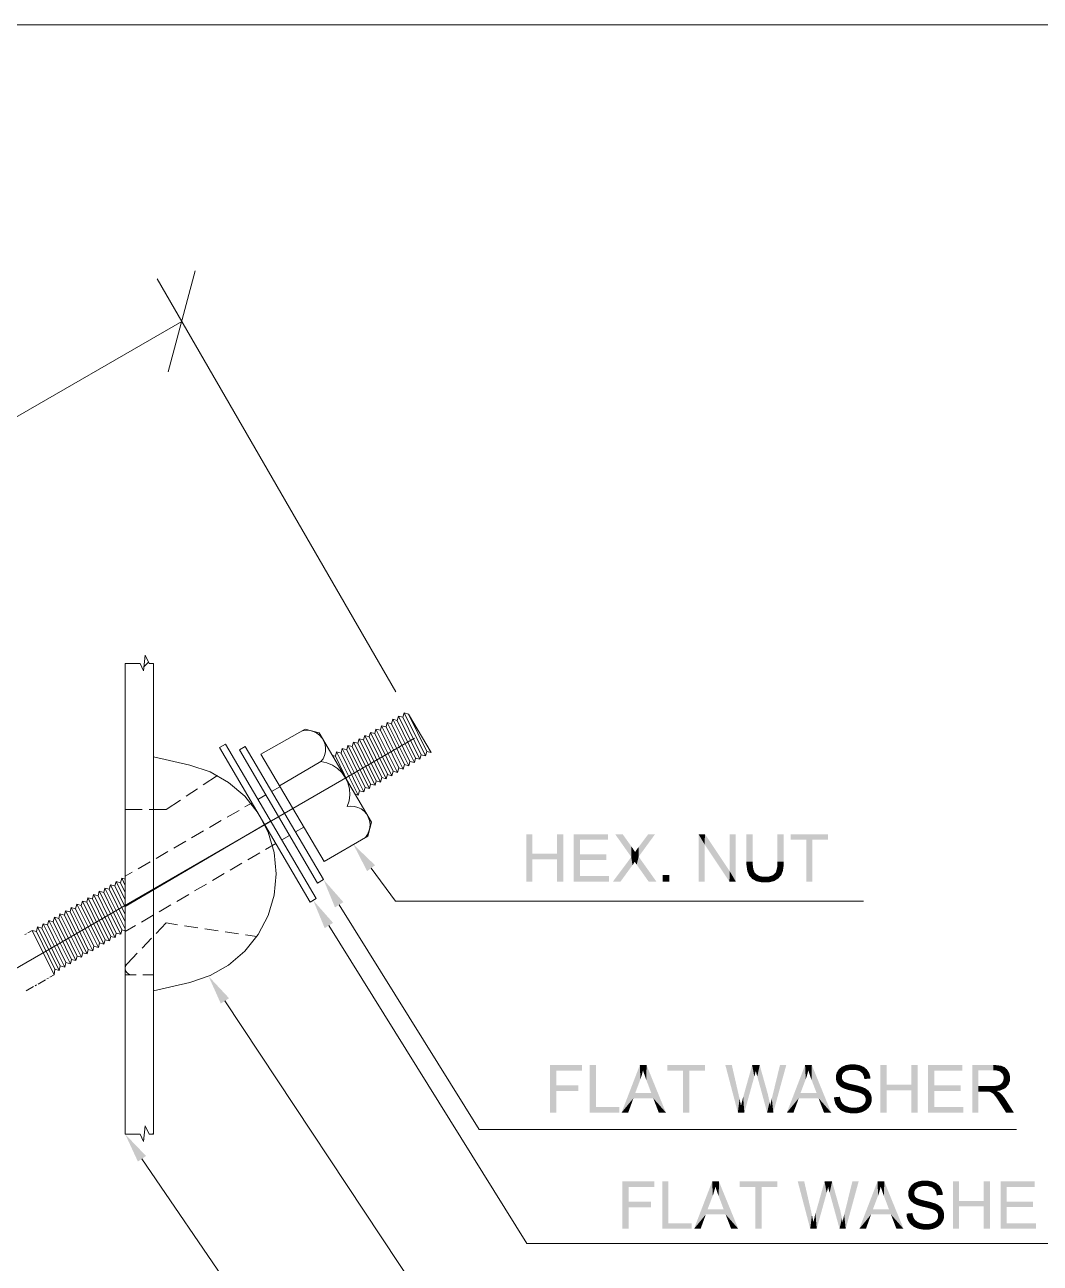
# Model space of a CAD drawing. Header units: millimetres. Extents: x 2 to 579, y 1 to 405.
# Drawn here: x 253.93 to 272.45, y 110.97 to 133.56 of the extents above; entities that cross this region are included whole.
import ezdxf

# ---------------------------------------------------------------- set-up
doc = ezdxf.new("R2010")
doc.units = ezdxf.units.MM
doc.linetypes.add('XKITLINE00', pattern=[0])
doc.layers.add('LinkedObject', color=7, linetype='Continuous', lineweight=0)

# ---------------------------------------------------------------- blocks, each defined once
blk = doc.blocks.new('*A4')
at = {"layer": 'LinkedObject'}
for color, points in [(7, [(263.188, 118.439), (263.074, 117.93), (263.074, 118.794)]), (7, [(263.188, 118.439), (263.074, 118.794), (263.188, 118.794)]), (7, [(263.751, 118.794), (263.637, 118.439), (263.637, 118.794)]), (7, [(263.637, 118.337), (263.637, 118.439), (263.751, 118.794)]), (7, [(263.637, 118.337), (263.751, 118.794), (263.751, 117.93)]), (7, [(264.057, 118.427), (263.943, 117.93), (263.943, 118.794)]), (7, [(264.057, 118.427), (263.943, 118.794), (264.057, 118.692)]), (7, [(264.567, 118.692), (263.943, 118.794), (264.567, 118.794)]), (7, [(264.057, 118.692), (263.943, 118.794), (264.567, 118.692)]), (7, [(264.834, 118.794), (264.991, 118.378), (264.697, 118.794)]), (7, [(264.991, 118.573), (264.991, 118.378), (264.834, 118.794)]), (7, [(265.126, 118.384), (265.128, 118.564), (265.425, 118.794)]), (7, [(265.425, 118.794), (265.128, 118.564), (265.301, 118.794)]), (7, [(266.219, 118.794), (266.328, 118.608), (266.219, 117.93)]), (7, [(266.328, 118.608), (266.219, 118.794), (266.336, 118.794)]), (7, [(266.328, 118.608), (266.336, 118.794), (266.781, 117.93)]), (7, [(266.781, 117.93), (266.336, 118.794), (266.789, 118.116)]), (7, [(266.898, 118.794), (266.789, 118.116), (266.789, 118.794)]), (7, [(266.898, 117.93), (266.789, 118.116), (266.898, 118.794)]), (7, [(267.207, 118.794), (267.093, 118.295), (267.093, 118.794)]), (7, [(267.207, 118.295), (267.093, 118.295), (267.207, 118.794)]), (7, [(267.772, 118.794), (267.658, 118.295), (267.658, 118.794)]), (7, [(267.772, 118.295), (267.658, 118.295), (267.772, 118.794)]), (7, [(267.897, 118.794), (268.182, 118.692), (267.897, 118.692)]), (7, [(268.296, 118.692), (268.182, 118.692), (267.897, 118.794)]), (7, [(268.296, 118.692), (267.897, 118.794), (268.582, 118.794)]), (7, [(268.182, 117.93), (268.296, 118.692), (268.296, 117.93)]), (7, [(268.182, 118.692), (268.296, 118.692), (268.182, 117.93)]), (7, [(268.296, 118.692), (268.582, 118.794), (268.582, 118.692)]), (6, [(260.317, 118.228), (260.172, 118.12), (259.922, 118.607)]), (7, [(263.188, 118.337), (263.074, 117.93), (263.188, 118.439)]), (7, [(263.188, 118.439), (263.637, 118.337), (263.188, 118.337)]), (7, [(263.637, 118.439), (263.637, 118.337), (263.188, 118.439)]), (7, [(264.057, 118.325), (263.943, 117.93), (264.057, 118.427)]), (7, [(264.535, 118.325), (264.057, 118.427), (264.535, 118.427)]), (7, [(264.057, 118.325), (264.057, 118.427), (264.535, 118.325)]), (7, [(265.016, 118.539), (264.991, 118.378), (264.991, 118.573)]), (7, [(265.05, 118.486), (264.991, 118.378), (265.016, 118.539)]), (7, [(265.06, 118.467), (264.991, 118.378), (265.05, 118.486)]), (7, [(264.991, 118.378), (265.06, 118.467), (265.126, 118.384)]), (7, [(265.074, 118.49), (265.126, 118.384), (265.06, 118.467)]), (7, [(265.108, 118.538), (265.126, 118.384), (265.074, 118.49)]), (7, [(265.128, 118.564), (265.126, 118.384), (265.108, 118.538)]), (7, [(266.219, 117.93), (266.328, 118.608), (266.328, 117.93)]), (7, [(263.074, 117.93), (263.188, 118.337), (263.188, 117.93)]), (7, [(263.637, 118.337), (263.751, 117.93), (263.637, 117.93)]), (7, [(264.057, 118.032), (263.943, 117.93), (264.057, 118.325)]), (7, [(264.991, 118.378), (265.013, 118.229), (264.657, 117.93)]), (7, [(264.657, 117.93), (265.013, 118.229), (264.795, 117.93)]), (7, [(265.126, 118.384), (265.054, 118.291), (264.991, 118.378)]), (7, [(265.013, 118.229), (264.991, 118.378), (265.02, 118.238)]), (7, [(265.02, 118.238), (264.991, 118.378), (265.04, 118.269)]), (7, [(265.04, 118.269), (264.991, 118.378), (265.054, 118.291)]), (7, [(265.054, 118.291), (265.126, 118.384), (265.063, 118.278)]), (7, [(265.063, 118.278), (265.126, 118.384), (265.081, 118.251)]), (7, [(265.081, 118.251), (265.126, 118.384), (265.09, 118.238)]), (7, [(265.09, 118.238), (265.126, 118.384), (265.307, 117.93)]), (7, [(265.307, 117.93), (265.126, 118.384), (265.449, 117.93)]), (7, [(267.207, 118.295), (267.093, 118.226), (267.093, 118.295)]), (7, [(267.207, 118.239), (267.093, 118.226), (267.207, 118.295)]), (7, [(267.207, 118.239), (267.126, 118.078), (267.093, 118.226)]), (7, [(267.093, 118.226), (267.126, 118.078), (267.109, 118.118)]), (7, [(267.217, 118.156), (267.126, 118.078), (267.207, 118.239)]), (7, [(267.631, 118.104), (267.772, 118.295), (267.743, 118.088)]), (7, [(267.658, 118.214), (267.772, 118.295), (267.631, 118.104)]), (7, [(267.772, 118.295), (267.658, 118.214), (267.658, 118.295)]), (7, [(267.743, 118.088), (267.772, 118.295), (267.757, 118.126)]), (7, [(267.757, 118.126), (267.772, 118.295), (267.772, 118.229)]), (6, [(259.739, 117.554), (259.586, 117.459), (259.377, 117.965)]), (7, [(263.943, 117.93), (264.057, 118.032), (264.587, 117.93)]), (7, [(264.587, 117.93), (264.057, 118.032), (264.587, 118.032)]), (7, [(265.687, 118.051), (265.566, 117.93), (265.566, 118.051)]), (7, [(265.687, 117.93), (265.566, 117.93), (265.687, 118.051)]), (7, [(266.789, 118.116), (266.898, 117.93), (266.781, 117.93)]), (7, [(267.126, 118.078), (267.217, 118.156), (267.228, 118.129)]), (7, [(267.238, 118.102), (267.126, 118.078), (267.228, 118.129)]), (7, [(267.238, 118.102), (267.236, 117.957), (267.126, 118.078)]), (7, [(267.126, 118.078), (267.236, 117.957), (267.142, 118.038)]), (7, [(267.142, 118.038), (267.236, 117.957), (267.197, 117.978)]), (7, [(267.274, 118.061), (267.236, 117.957), (267.238, 118.102)]), (7, [(267.236, 117.957), (267.274, 118.061), (267.3, 118.047)]), (7, [(267.325, 118.032), (267.236, 117.957), (267.3, 118.047)]), (7, [(267.325, 118.032), (267.434, 117.915), (267.236, 117.957)]), (7, [(267.388, 118.018), (267.434, 117.915), (267.325, 118.032)]), (7, [(267.434, 117.915), (267.388, 118.018), (267.424, 118.018)]), (7, [(267.488, 118.018), (267.434, 117.915), (267.424, 118.018)]), (7, [(267.434, 117.915), (267.488, 118.018), (267.497, 117.915)]), (7, [(267.636, 117.963), (267.488, 118.018), (267.577, 118.046)]), (7, [(267.598, 117.939), (267.488, 118.018), (267.636, 117.963)]), (7, [(267.497, 117.915), (267.488, 118.018), (267.598, 117.939)]), (7, [(267.604, 118.075), (267.675, 117.987), (267.577, 118.046)]), (7, [(267.577, 118.046), (267.675, 117.987), (267.636, 117.963)]), (7, [(267.743, 118.088), (267.604, 118.075), (267.631, 118.104)]), (7, [(267.728, 118.049), (267.604, 118.075), (267.743, 118.088)]), (7, [(267.675, 117.987), (267.604, 118.075), (267.728, 118.049)]), (7, [(267.236, 117.957), (267.434, 117.915), (267.275, 117.936)]), (7, [(267.275, 117.936), (267.434, 117.915), (267.374, 117.915)]), (6, [(259.551, 117.176), (259.398, 117.08), (259.189, 117.587)]), (6, [(257.653, 115.802), (257.503, 115.703), (257.28, 116.202)]), (7, [(263.622, 114.21), (263.508, 113.716), (263.508, 114.58)]), (7, [(263.622, 114.21), (263.508, 114.58), (263.622, 114.478)]), (7, [(264.091, 114.478), (263.508, 114.58), (264.091, 114.58)]), (7, [(263.622, 114.478), (263.508, 114.58), (264.091, 114.478)]), (7, [(264.348, 114.58), (264.234, 113.716), (264.234, 114.58)]), (7, [(264.348, 113.818), (264.234, 113.716), (264.348, 114.58)]), (7, [(265.147, 114.58), (265.158, 114.324), (264.815, 113.716)]), (7, [(265.158, 114.324), (265.147, 114.58), (265.173, 114.365)]), (7, [(265.173, 114.365), (265.147, 114.58), (265.196, 114.447)]), (7, [(265.196, 114.447), (265.147, 114.58), (265.205, 114.489)]), (7, [(265.27, 114.58), (265.205, 114.489), (265.147, 114.58)]), (7, [(265.205, 114.489), (265.27, 114.58), (265.215, 114.454)]), (7, [(265.215, 114.454), (265.27, 114.58), (265.246, 114.364)]), (7, [(265.246, 114.364), (265.27, 114.58), (265.266, 114.309)]), (7, [(265.266, 114.309), (265.27, 114.58), (265.356, 114.071)]), (7, [(265.356, 114.071), (265.27, 114.58), (265.392, 113.977)]), (7, [(265.392, 113.977), (265.27, 114.58), (265.622, 113.716)]), (7, [(265.649, 114.58), (265.934, 114.478), (265.649, 114.478)]), (7, [(266.048, 114.478), (265.934, 114.478), (265.649, 114.58)]), (7, [(266.048, 114.478), (265.649, 114.58), (266.334, 114.58)]), (7, [(266.048, 114.478), (266.334, 114.58), (266.334, 114.478)]), (7, [(266.826, 114.58), (266.935, 113.716), (266.708, 114.58)]), (7, [(266.956, 114.013), (266.935, 113.716), (266.826, 114.58)]), (7, [(267.196, 114.58), (267.236, 114.374), (267.032, 113.996)]), (7, [(267.236, 114.374), (267.196, 114.58), (267.242, 114.395)]), (7, [(267.242, 114.395), (267.196, 114.58), (267.255, 114.446)]), (7, [(267.255, 114.446), (267.196, 114.58), (267.262, 114.475)]), (7, [(267.334, 114.58), (267.262, 114.475), (267.196, 114.58)]), (7, [(267.262, 114.475), (267.334, 114.58), (267.264, 114.466)]), (7, [(267.264, 114.466), (267.334, 114.58), (267.278, 114.415)]), (7, [(267.278, 114.415), (267.334, 114.58), (267.29, 114.374)]), (7, [(267.29, 114.374), (267.334, 114.58), (267.457, 114.142)]), (7, [(267.818, 114.58), (267.568, 114.024), (267.703, 114.58)]), (7, [(267.582, 113.716), (267.568, 114.024), (267.818, 114.58)]), (7, [(268.162, 114.58), (268.174, 114.324), (267.83, 113.716)]), (7, [(268.174, 114.324), (268.162, 114.58), (268.188, 114.365)]), (7, [(268.188, 114.365), (268.162, 114.58), (268.212, 114.447)]), (7, [(268.212, 114.447), (268.162, 114.58), (268.22, 114.489)]), (7, [(268.285, 114.58), (268.22, 114.489), (268.162, 114.58)]), (7, [(268.22, 114.489), (268.285, 114.58), (268.23, 114.454)]), (7, [(268.23, 114.454), (268.285, 114.58), (268.261, 114.364)]), (7, [(268.261, 114.364), (268.285, 114.58), (268.281, 114.309)]), (7, [(268.281, 114.309), (268.285, 114.58), (268.372, 114.071)]), (7, [(268.372, 114.071), (268.285, 114.58), (268.407, 113.977)]), (7, [(268.407, 113.977), (268.285, 114.58), (268.638, 113.716)]), (7, [(268.904, 114.58), (268.98, 114.493), (268.869, 114.565)]), (7, [(268.984, 114.594), (268.98, 114.493), (268.904, 114.58)]), (7, [(269.027, 114.594), (268.98, 114.493), (268.984, 114.594)]), (7, [(268.98, 114.493), (269.027, 114.594), (269.032, 114.493)]), (7, [(269.027, 114.594), (269.081, 114.493), (269.032, 114.493)]), (7, [(269.16, 114.579), (269.027, 114.594), (269.075, 114.594)]), (7, [(269.196, 114.563), (269.027, 114.594), (269.16, 114.579)]), (7, [(269.157, 114.472), (269.027, 114.594), (269.196, 114.563)]), (7, [(269.081, 114.493), (269.027, 114.594), (269.157, 114.472)]), (7, [(269.651, 114.225), (269.537, 113.716), (269.537, 114.58)]), (7, [(269.651, 114.225), (269.537, 114.58), (269.651, 114.58)]), (7, [(270.215, 114.58), (270.101, 114.225), (270.101, 114.58)]), (7, [(270.101, 114.123), (270.101, 114.225), (270.215, 114.58)]), (7, [(270.101, 114.123), (270.215, 114.58), (270.215, 113.716)]), (7, [(270.521, 114.213), (270.406, 113.716), (270.406, 114.58)]), (7, [(270.521, 114.213), (270.406, 114.58), (270.521, 114.478)]), (7, [(271.031, 114.478), (270.406, 114.58), (271.031, 114.58)]), (7, [(270.521, 114.478), (270.406, 114.58), (271.031, 114.478)]), (7, [(271.325, 114.199), (271.211, 113.716), (271.211, 114.58)]), (7, [(271.211, 114.58), (271.325, 114.485), (271.325, 114.199)]), (7, [(271.598, 114.485), (271.211, 114.58), (271.593, 114.58)]), (7, [(271.325, 114.485), (271.211, 114.58), (271.598, 114.485)]), (7, [(271.593, 114.58), (271.646, 114.485), (271.598, 114.485)]), (7, [(271.739, 114.568), (271.593, 114.58), (271.651, 114.58)]), (7, [(271.769, 114.556), (271.593, 114.58), (271.739, 114.568)]), (7, [(271.716, 114.465), (271.593, 114.58), (271.769, 114.556)]), (7, [(271.646, 114.485), (271.593, 114.58), (271.716, 114.465)]), (7, [(265.934, 113.716), (266.048, 114.478), (266.048, 113.716)]), (7, [(265.934, 114.478), (266.048, 114.478), (265.934, 113.716)]), (7, [(267.032, 113.996), (267.236, 114.374), (267.054, 113.716)]), (7, [(267.457, 114.142), (267.47, 113.716), (267.29, 114.374)]), (7, [(268.76, 114.478), (268.723, 114.356), (268.742, 114.45)]), (7, [(268.857, 114.436), (268.723, 114.356), (268.76, 114.478)]), (7, [(268.742, 114.45), (268.723, 114.356), (268.723, 114.389)]), (7, [(268.833, 114.39), (268.723, 114.356), (268.857, 114.436)]), (7, [(268.723, 114.356), (268.833, 114.39), (268.833, 114.364)]), (7, [(268.833, 114.34), (268.723, 114.356), (268.833, 114.364)]), (7, [(268.723, 114.356), (268.833, 114.34), (268.723, 114.326)]), (7, [(268.779, 114.507), (268.881, 114.455), (268.76, 114.478)]), (7, [(268.76, 114.478), (268.881, 114.455), (268.857, 114.436)]), (7, [(268.833, 114.55), (268.881, 114.455), (268.779, 114.507)]), (7, [(268.904, 114.474), (268.833, 114.55), (268.869, 114.565)]), (7, [(268.881, 114.455), (268.833, 114.55), (268.904, 114.474)]), (7, [(268.869, 114.565), (268.98, 114.493), (268.904, 114.474)]), (7, [(269.196, 114.563), (269.182, 114.451), (269.157, 114.472)]), (7, [(269.233, 114.548), (269.182, 114.451), (269.196, 114.563)]), (7, [(269.182, 114.451), (269.233, 114.548), (269.208, 114.43)]), (7, [(269.208, 114.43), (269.233, 114.548), (269.309, 114.472)]), (7, [(269.309, 114.472), (269.237, 114.368), (269.208, 114.43)]), (7, [(269.309, 114.472), (269.233, 114.548), (269.289, 114.502)]), (7, [(269.329, 114.442), (269.237, 114.368), (269.309, 114.472)]), (7, [(269.35, 114.374), (269.237, 114.368), (269.329, 114.442)]), (7, [(269.352, 114.336), (269.237, 114.368), (269.35, 114.374)]), (7, [(269.237, 114.368), (269.352, 114.336), (269.242, 114.327)]), (7, [(271.769, 114.556), (271.738, 114.445), (271.716, 114.465)]), (7, [(271.799, 114.545), (271.738, 114.445), (271.769, 114.556)]), (7, [(271.738, 114.445), (271.799, 114.545), (271.761, 114.425)]), (7, [(271.761, 114.425), (271.799, 114.545), (271.864, 114.474)]), (7, [(271.864, 114.474), (271.783, 114.375), (271.761, 114.425)]), (7, [(271.771, 114.285), (271.9, 114.344), (271.841, 114.189)]), (7, [(271.783, 114.323), (271.9, 114.344), (271.771, 114.285)]), (7, [(271.882, 114.445), (271.783, 114.375), (271.864, 114.474)]), (7, [(271.9, 114.38), (271.783, 114.375), (271.882, 114.445)]), (7, [(271.9, 114.344), (271.783, 114.375), (271.9, 114.38)]), (7, [(271.783, 114.375), (271.9, 114.344), (271.783, 114.344)]), (7, [(271.9, 114.344), (271.783, 114.323), (271.783, 114.344)]), (7, [(271.864, 114.474), (271.799, 114.545), (271.846, 114.504)]), (7, [(271.841, 114.189), (271.9, 114.344), (271.871, 114.221)]), (7, [(271.871, 114.221), (271.9, 114.344), (271.9, 114.298)]), (7, [(263.622, 114.108), (263.508, 113.716), (263.622, 114.21)]), (7, [(264.028, 114.108), (263.622, 114.21), (264.028, 114.21)]), (7, [(263.622, 114.108), (263.622, 114.21), (264.028, 114.108)]), (7, [(264.815, 113.716), (265.158, 114.324), (265.063, 114.071)]), (7, [(267.48, 114.061), (267.47, 113.716), (267.457, 114.142)]), (7, [(267.83, 113.716), (268.174, 114.324), (268.078, 114.071)]), (7, [(268.723, 114.326), (268.833, 114.34), (268.739, 114.272)]), (7, [(268.739, 114.272), (268.833, 114.34), (268.754, 114.248)]), (7, [(268.754, 114.248), (268.833, 114.34), (268.85, 114.302)]), (7, [(268.85, 114.302), (268.815, 114.184), (268.754, 114.248)]), (7, [(268.754, 114.248), (268.815, 114.184), (268.769, 114.224)]), (7, [(268.867, 114.287), (268.815, 114.184), (268.85, 114.302)]), (7, [(268.815, 114.184), (268.867, 114.287), (268.846, 114.168)]), (7, [(268.846, 114.168), (268.867, 114.287), (268.883, 114.272)]), (7, [(268.846, 114.168), (268.883, 114.272), (268.869, 114.155)]), (7, [(268.869, 114.155), (268.883, 114.272), (268.953, 114.128)]), (7, [(268.953, 114.128), (268.883, 114.272), (268.969, 114.241)]), (7, [(268.953, 114.128), (268.969, 114.241), (269.012, 114.114)]), (7, [(269.012, 114.114), (268.969, 114.241), (269.039, 114.225)]), (7, [(269.012, 114.114), (269.039, 114.225), (269.072, 114.1)]), (7, [(269.072, 114.1), (269.039, 114.225), (269.109, 114.21)]), (7, [(269.072, 114.1), (269.109, 114.21), (269.148, 114.079)]), (7, [(269.148, 114.079), (269.109, 114.21), (269.166, 114.072)]), (7, [(269.166, 114.072), (269.109, 114.21), (269.193, 114.061)]), (7, [(269.204, 114.182), (269.193, 114.061), (269.109, 114.21)]), (7, [(269.23, 114.17), (269.193, 114.061), (269.204, 114.182)]), (7, [(269.193, 114.061), (269.23, 114.17), (269.232, 114.036)]), (7, [(269.232, 114.036), (269.23, 114.17), (269.268, 114.153)]), (7, [(269.232, 114.036), (269.268, 114.153), (269.244, 114.021)]), (7, [(269.244, 114.021), (269.268, 114.153), (269.256, 114.006)]), (7, [(269.268, 114.153), (269.341, 114.082), (269.256, 114.006)]), (7, [(269.341, 114.082), (269.268, 114.153), (269.324, 114.109)]), (7, [(269.651, 114.123), (269.537, 113.716), (269.651, 114.225)]), (7, [(269.537, 113.716), (269.651, 114.123), (269.651, 113.716)]), (7, [(269.651, 114.225), (270.101, 114.123), (269.651, 114.123)]), (7, [(270.101, 114.225), (270.101, 114.123), (269.651, 114.225)]), (7, [(270.101, 114.123), (270.215, 113.716), (270.101, 113.716)]), (7, [(270.521, 114.111), (270.406, 113.716), (270.521, 114.213)]), (7, [(270.999, 114.111), (270.521, 114.213), (270.999, 114.213)]), (7, [(270.521, 114.111), (270.521, 114.213), (270.999, 114.111)]), (7, [(271.325, 114.199), (271.325, 114.099), (271.211, 113.716)]), (7, [(271.457, 114.099), (271.325, 114.199), (271.57, 114.199)]), (7, [(271.325, 114.099), (271.325, 114.199), (271.457, 114.099)]), (7, [(271.457, 114.099), (271.57, 114.199), (271.479, 114.099)]), (7, [(271.479, 114.099), (271.57, 114.199), (271.511, 114.097)]), (7, [(271.511, 114.097), (271.57, 114.199), (271.521, 114.095)]), (7, [(271.521, 114.095), (271.57, 114.199), (271.534, 114.092)]), (7, [(271.534, 114.092), (271.57, 114.199), (271.56, 114.08)]), (7, [(271.56, 114.08), (271.57, 114.199), (271.609, 114.199)]), (7, [(271.56, 114.08), (271.609, 114.199), (271.573, 114.072)]), (7, [(271.609, 114.199), (271.657, 114.109), (271.573, 114.072)]), (7, [(271.671, 114.207), (271.657, 114.109), (271.609, 114.199)]), (7, [(271.657, 114.109), (271.671, 114.207), (271.719, 114.117)]), (7, [(271.693, 114.215), (271.841, 114.189), (271.671, 114.207)]), (7, [(271.811, 114.157), (271.671, 114.207), (271.841, 114.189)]), (7, [(271.719, 114.117), (271.671, 114.207), (271.811, 114.157)]), (7, [(271.715, 114.223), (271.841, 114.189), (271.693, 114.215)]), (7, [(271.841, 114.189), (271.715, 114.223), (271.748, 114.249)]), (7, [(271.76, 114.267), (271.841, 114.189), (271.748, 114.249)]), (7, [(271.771, 114.285), (271.841, 114.189), (271.76, 114.267)]), (7, [(263.508, 113.716), (263.622, 114.108), (263.622, 113.716)]), (7, [(265.03, 113.977), (264.815, 113.716), (265.063, 114.071)]), (7, [(264.815, 113.716), (265.03, 113.977), (264.936, 113.716)]), (7, [(265.063, 114.071), (265.392, 113.977), (265.03, 113.977)]), (7, [(265.356, 114.071), (265.392, 113.977), (265.063, 114.071)]), (7, [(265.392, 113.977), (265.622, 113.716), (265.492, 113.716)]), (7, [(266.967, 113.969), (266.935, 113.716), (266.956, 114.013)]), (7, [(266.985, 113.88), (266.935, 113.716), (266.967, 113.969)]), (7, [(267.009, 113.906), (267.054, 113.716), (266.992, 113.837)]), (7, [(267.029, 113.985), (267.054, 113.716), (267.009, 113.906)]), (7, [(267.032, 113.996), (267.054, 113.716), (267.029, 113.985)]), (7, [(267.514, 113.908), (267.47, 113.716), (267.48, 114.061)]), (7, [(267.525, 113.837), (267.47, 113.716), (267.514, 113.908)]), (7, [(267.555, 113.971), (267.582, 113.716), (267.533, 113.877)]), (7, [(267.568, 114.024), (267.582, 113.716), (267.555, 113.971)]), (7, [(268.046, 113.977), (267.83, 113.716), (268.078, 114.071)]), (7, [(267.83, 113.716), (268.046, 113.977), (267.951, 113.716)]), (7, [(268.078, 114.071), (268.407, 113.977), (268.046, 113.977)]), (7, [(268.372, 114.071), (268.407, 113.977), (268.078, 114.071)]), (7, [(268.407, 113.977), (268.638, 113.716), (268.507, 113.716)]), (7, [(268.803, 113.97), (268.691, 113.993), (268.799, 114.003)]), (7, [(268.691, 113.993), (268.739, 113.838), (268.693, 113.95)]), (7, [(268.803, 113.97), (268.739, 113.838), (268.691, 113.993)]), (7, [(268.693, 113.95), (268.739, 113.838), (268.716, 113.872)]), (7, [(268.821, 113.917), (268.739, 113.838), (268.803, 113.97)]), (7, [(268.739, 113.838), (268.821, 113.917), (268.761, 113.804)]), (7, [(268.761, 113.804), (268.821, 113.917), (268.823, 113.752)]), (7, [(268.835, 113.896), (268.823, 113.752), (268.821, 113.917)]), (7, [(268.849, 113.875), (268.823, 113.752), (268.835, 113.896)]), (7, [(269.256, 113.893), (269.358, 113.86), (269.243, 113.876)]), (7, [(269.256, 114.006), (269.341, 114.082), (269.268, 113.97)]), (7, [(269.256, 113.893), (269.377, 113.959), (269.358, 113.86)]), (7, [(269.268, 113.93), (269.377, 113.959), (269.256, 113.893)]), (7, [(269.268, 113.97), (269.341, 114.082), (269.359, 114.056)]), (7, [(269.268, 113.97), (269.359, 114.056), (269.268, 113.95)]), (7, [(269.268, 113.95), (269.359, 114.056), (269.268, 113.93)]), (7, [(269.359, 114.056), (269.377, 113.959), (269.268, 113.93)]), (7, [(269.358, 113.86), (269.377, 113.959), (269.377, 113.925)]), (7, [(269.377, 113.959), (269.359, 114.056), (269.377, 113.994)]), (7, [(270.521, 113.818), (270.406, 113.716), (270.521, 114.111)]), (7, [(271.211, 113.716), (271.325, 114.099), (271.325, 113.716)]), (7, [(271.573, 114.072), (271.657, 114.109), (271.586, 114.064)]), (7, [(271.657, 114.109), (271.615, 114.035), (271.586, 114.064)]), (7, [(271.68, 114.098), (271.615, 114.035), (271.657, 114.109)]), (7, [(271.615, 114.035), (271.68, 114.098), (271.631, 114.015)]), (7, [(271.631, 114.015), (271.68, 114.098), (271.647, 113.994)]), (7, [(271.647, 113.994), (271.68, 114.098), (271.726, 114.066)]), (7, [(271.726, 114.066), (271.688, 113.934), (271.647, 113.994)]), (7, [(271.726, 114.066), (271.68, 114.098), (271.714, 114.076)]), (7, [(271.751, 114.043), (271.688, 113.934), (271.726, 114.066)]), (7, [(271.798, 113.985), (271.688, 113.934), (271.751, 114.043)]), (7, [(271.688, 113.934), (271.798, 113.985), (271.713, 113.895)]), (7, [(271.713, 113.895), (271.798, 113.985), (271.821, 113.951)]), (7, [(271.713, 113.895), (271.821, 113.951), (271.827, 113.716)]), (7, [(271.827, 113.716), (271.821, 113.951), (271.97, 113.716)]), (7, [(264.234, 113.716), (264.348, 113.818), (264.773, 113.716)]), (7, [(264.773, 113.716), (264.348, 113.818), (264.773, 113.818)]), (7, [(266.992, 113.837), (266.935, 113.716), (266.985, 113.88)]), (7, [(266.992, 113.837), (267.054, 113.716), (266.935, 113.716)]), (7, [(267.525, 113.837), (267.582, 113.716), (267.47, 113.716)]), (7, [(267.533, 113.877), (267.582, 113.716), (267.525, 113.837)]), (7, [(268.849, 113.875), (268.863, 113.735), (268.823, 113.752)]), (7, [(268.892, 113.841), (268.863, 113.735), (268.849, 113.875)]), (7, [(268.863, 113.735), (268.892, 113.841), (268.902, 113.718)]), (7, [(268.922, 113.829), (268.902, 113.718), (268.892, 113.841)]), (7, [(268.951, 113.816), (268.902, 113.718), (268.922, 113.829)]), (7, [(268.951, 113.816), (269, 113.701), (268.902, 113.718)]), (7, [(269.017, 113.803), (269, 113.701), (268.951, 113.816)]), (7, [(269.017, 113.803), (269.059, 113.701), (269, 113.701)]), (7, [(269.054, 113.803), (269.059, 113.701), (269.017, 113.803)]), (7, [(269.054, 113.803), (269.105, 113.701), (269.059, 113.701)]), (7, [(269.086, 113.803), (269.105, 113.701), (269.054, 113.803)]), (7, [(269.144, 113.813), (269.225, 113.735), (269.086, 113.803)]), (7, [(269.086, 113.803), (269.225, 113.735), (269.105, 113.701)]), (7, [(269.105, 113.701), (269.225, 113.735), (269.188, 113.718)]), (7, [(269.169, 113.822), (269.318, 113.799), (269.144, 113.813)]), (7, [(269.262, 113.752), (269.144, 113.813), (269.318, 113.799)]), (7, [(269.225, 113.735), (269.144, 113.813), (269.262, 113.752)]), (7, [(269.194, 113.832), (269.318, 113.799), (269.169, 113.822)]), (7, [(269.231, 113.859), (269.338, 113.83), (269.194, 113.832)]), (7, [(269.194, 113.832), (269.338, 113.83), (269.318, 113.799)]), (7, [(269.243, 113.876), (269.358, 113.86), (269.231, 113.859)]), (7, [(269.338, 113.83), (269.231, 113.859), (269.358, 113.86)]), (7, [(270.406, 113.716), (270.521, 113.818), (271.051, 113.716)]), (7, [(271.051, 113.716), (270.521, 113.818), (271.051, 113.818)]), (6, [(256.139, 112.923), (255.99, 112.822), (255.76, 113.318)]), (7, [(264.943, 112.088), (264.829, 111.594), (264.829, 112.458)]), (7, [(264.943, 112.088), (264.829, 112.458), (264.943, 112.356)]), (7, [(265.411, 112.356), (264.829, 112.458), (265.411, 112.458)]), (7, [(264.943, 112.356), (264.829, 112.458), (265.411, 112.356)]), (7, [(265.669, 112.458), (265.555, 111.594), (265.555, 112.458)]), (7, [(265.669, 111.696), (265.555, 111.594), (265.669, 112.458)]), (7, [(266.467, 112.458), (266.479, 112.202), (266.136, 111.594)]), (7, [(266.479, 112.202), (266.467, 112.458), (266.493, 112.243)]), (7, [(266.493, 112.243), (266.467, 112.458), (266.517, 112.326)]), (7, [(266.517, 112.326), (266.467, 112.458), (266.525, 112.367)]), (7, [(266.59, 112.458), (266.525, 112.367), (266.467, 112.458)]), (7, [(266.525, 112.367), (266.59, 112.458), (266.536, 112.332)]), (7, [(266.536, 112.332), (266.59, 112.458), (266.566, 112.242)]), (7, [(266.566, 112.242), (266.59, 112.458), (266.587, 112.188)]), (7, [(266.587, 112.188), (266.59, 112.458), (266.677, 111.949)]), (7, [(266.677, 111.949), (266.59, 112.458), (266.713, 111.856)]), (7, [(266.713, 111.856), (266.59, 112.458), (266.943, 111.594)]), (7, [(266.97, 112.458), (267.254, 112.356), (266.97, 112.356)]), (7, [(267.368, 112.356), (267.254, 112.356), (266.97, 112.458)]), (7, [(267.368, 112.356), (266.97, 112.458), (267.654, 112.458)]), (7, [(267.254, 111.594), (267.368, 112.356), (267.368, 111.594)]), (7, [(267.254, 112.356), (267.368, 112.356), (267.254, 111.594)]), (7, [(267.368, 112.356), (267.654, 112.458), (267.654, 112.356)]), (7, [(268.146, 112.458), (268.256, 111.594), (268.028, 112.458)]), (7, [(268.277, 111.892), (268.256, 111.594), (268.146, 112.458)]), (7, [(268.517, 112.458), (268.556, 112.252), (268.352, 111.874)]), (7, [(268.556, 112.252), (268.517, 112.458), (268.562, 112.273)]), (7, [(268.562, 112.273), (268.517, 112.458), (268.575, 112.324)]), (7, [(268.575, 112.324), (268.517, 112.458), (268.583, 112.354)]), (7, [(268.654, 112.458), (268.583, 112.354), (268.517, 112.458)]), (7, [(268.583, 112.354), (268.654, 112.458), (268.585, 112.344)]), (7, [(268.585, 112.344), (268.654, 112.458), (268.599, 112.293)]), (7, [(268.599, 112.293), (268.654, 112.458), (268.61, 112.252)]), (7, [(268.61, 112.252), (268.654, 112.458), (268.777, 112.02)]), (7, [(269.139, 112.458), (268.888, 111.903), (269.024, 112.458)]), (7, [(268.903, 111.594), (268.888, 111.903), (269.139, 112.458)]), (7, [(269.483, 112.458), (269.494, 112.202), (269.151, 111.594)]), (7, [(269.494, 112.202), (269.483, 112.458), (269.509, 112.243)]), (7, [(269.509, 112.243), (269.483, 112.458), (269.532, 112.326)]), (7, [(269.532, 112.326), (269.483, 112.458), (269.541, 112.367)]), (7, [(269.606, 112.458), (269.541, 112.367), (269.483, 112.458)]), (7, [(269.541, 112.367), (269.606, 112.458), (269.551, 112.332)]), (7, [(269.551, 112.332), (269.606, 112.458), (269.582, 112.242)]), (7, [(269.582, 112.242), (269.606, 112.458), (269.602, 112.188)]), (7, [(269.602, 112.188), (269.606, 112.458), (269.692, 111.949)]), (7, [(269.692, 111.949), (269.606, 112.458), (269.728, 111.856)]), (7, [(269.728, 111.856), (269.606, 112.458), (269.958, 111.594)]), (7, [(270.081, 112.357), (270.044, 112.234), (270.063, 112.328)]), (7, [(270.177, 112.315), (270.044, 112.234), (270.081, 112.357)]), (7, [(270.063, 112.328), (270.044, 112.234), (270.044, 112.267)]), (7, [(270.154, 112.269), (270.044, 112.234), (270.177, 112.315)]), (7, [(270.1, 112.385), (270.201, 112.334), (270.081, 112.357)]), (7, [(270.081, 112.357), (270.201, 112.334), (270.177, 112.315)]), (7, [(270.154, 112.429), (270.201, 112.334), (270.1, 112.385)]), (7, [(270.225, 112.353), (270.154, 112.429), (270.189, 112.443)]), (7, [(270.201, 112.334), (270.154, 112.429), (270.225, 112.353)]), (7, [(270.225, 112.458), (270.3, 112.372), (270.189, 112.443)]), (7, [(270.189, 112.443), (270.3, 112.372), (270.225, 112.353)]), (7, [(270.304, 112.473), (270.3, 112.372), (270.225, 112.458)]), (7, [(270.348, 112.473), (270.3, 112.372), (270.304, 112.473)]), (7, [(270.3, 112.372), (270.348, 112.473), (270.352, 112.372)]), (7, [(270.348, 112.473), (270.402, 112.372), (270.352, 112.372)]), (7, [(270.48, 112.457), (270.348, 112.473), (270.396, 112.473)]), (7, [(270.517, 112.442), (270.348, 112.473), (270.48, 112.457)]), (7, [(270.477, 112.351), (270.348, 112.473), (270.517, 112.442)]), (7, [(270.402, 112.372), (270.348, 112.473), (270.477, 112.351)]), (7, [(270.517, 112.442), (270.503, 112.33), (270.477, 112.351)]), (7, [(270.554, 112.426), (270.503, 112.33), (270.517, 112.442)]), (7, [(270.503, 112.33), (270.554, 112.426), (270.528, 112.309)]), (7, [(270.528, 112.309), (270.554, 112.426), (270.63, 112.351)]), (7, [(270.63, 112.351), (270.558, 112.247), (270.528, 112.309)]), (7, [(270.63, 112.351), (270.554, 112.426), (270.61, 112.381)]), (7, [(270.649, 112.321), (270.558, 112.247), (270.63, 112.351)]), (7, [(270.671, 112.252), (270.558, 112.247), (270.649, 112.321)]), (7, [(270.972, 112.103), (270.858, 111.594), (270.858, 112.458)]), (7, [(270.972, 112.103), (270.858, 112.458), (270.972, 112.458)]), (7, [(271.535, 112.458), (271.421, 112.103), (271.421, 112.458)]), (7, [(271.421, 112.001), (271.421, 112.103), (271.535, 112.458)]), (7, [(271.421, 112.001), (271.535, 112.458), (271.535, 111.594)]), (7, [(271.841, 112.092), (271.727, 111.594), (271.727, 112.458)]), (7, [(271.841, 112.092), (271.727, 112.458), (271.841, 112.356)]), (7, [(272.352, 112.356), (271.727, 112.458), (272.352, 112.458)]), (7, [(271.841, 112.356), (271.727, 112.458), (272.352, 112.356)]), (7, [(264.943, 111.986), (264.829, 111.594), (264.943, 112.088)]), (7, [(265.348, 111.986), (264.943, 112.088), (265.348, 112.088)]), (7, [(264.943, 111.986), (264.943, 112.088), (265.348, 111.986)]), (7, [(266.136, 111.594), (266.479, 112.202), (266.383, 111.949)]), (7, [(268.352, 111.874), (268.556, 112.252), (268.374, 111.594)]), (7, [(268.777, 112.02), (268.791, 111.594), (268.61, 112.252)]), (7, [(269.151, 111.594), (269.494, 112.202), (269.399, 111.949)]), (7, [(270.044, 112.234), (270.154, 112.269), (270.154, 112.242)]), (7, [(270.154, 112.219), (270.044, 112.234), (270.154, 112.242)]), (7, [(270.044, 112.234), (270.154, 112.219), (270.044, 112.205)]), (7, [(270.044, 112.205), (270.154, 112.219), (270.059, 112.151)]), (7, [(270.059, 112.151), (270.154, 112.219), (270.074, 112.127)]), (7, [(270.074, 112.127), (270.154, 112.219), (270.17, 112.18)]), (7, [(270.17, 112.18), (270.135, 112.063), (270.074, 112.127)]), (7, [(270.074, 112.127), (270.135, 112.063), (270.089, 112.103)]), (7, [(270.187, 112.165), (270.135, 112.063), (270.17, 112.18)]), (7, [(270.135, 112.063), (270.187, 112.165), (270.166, 112.046)]), (7, [(270.166, 112.046), (270.187, 112.165), (270.204, 112.15)]), (7, [(270.166, 112.046), (270.204, 112.15), (270.19, 112.034)]), (7, [(270.19, 112.034), (270.204, 112.15), (270.273, 112.007)]), (7, [(270.273, 112.007), (270.204, 112.15), (270.29, 112.12)]), (7, [(270.273, 112.007), (270.29, 112.12), (270.333, 111.992)]), (7, [(270.333, 111.992), (270.29, 112.12), (270.36, 112.104)]), (7, [(270.333, 111.992), (270.36, 112.104), (270.392, 111.978)]), (7, [(270.392, 111.978), (270.36, 112.104), (270.429, 112.088)]), (7, [(270.392, 111.978), (270.429, 112.088), (270.469, 111.957)]), (7, [(270.469, 111.957), (270.429, 112.088), (270.486, 111.95)]), (7, [(270.486, 111.95), (270.429, 112.088), (270.514, 111.94)]), (7, [(270.525, 112.06), (270.514, 111.94), (270.429, 112.088)]), (7, [(270.672, 112.214), (270.558, 112.247), (270.671, 112.252)]), (7, [(270.558, 112.247), (270.672, 112.214), (270.562, 112.206)]), (7, [(270.972, 112.001), (270.858, 111.594), (270.972, 112.103)]), (7, [(270.972, 112.103), (271.421, 112.001), (270.972, 112.001)]), (7, [(271.421, 112.103), (271.421, 112.001), (270.972, 112.103)]), (7, [(271.841, 111.99), (271.727, 111.594), (271.841, 112.092)]), (7, [(272.32, 111.99), (271.841, 112.092), (272.32, 112.092)]), (7, [(271.841, 111.99), (271.841, 112.092), (272.32, 111.99)]), (7, [(264.829, 111.594), (264.943, 111.986), (264.943, 111.594)]), (7, [(266.351, 111.856), (266.136, 111.594), (266.383, 111.949)]), (7, [(266.136, 111.594), (266.351, 111.856), (266.256, 111.594)]), (7, [(266.383, 111.949), (266.713, 111.856), (266.351, 111.856)]), (7, [(266.677, 111.949), (266.713, 111.856), (266.383, 111.949)]), (7, [(266.713, 111.856), (266.943, 111.594), (266.813, 111.594)]), (7, [(268.287, 111.847), (268.256, 111.594), (268.277, 111.892)]), (7, [(268.349, 111.864), (268.374, 111.594), (268.33, 111.784)]), (7, [(268.352, 111.874), (268.374, 111.594), (268.349, 111.864)]), (7, [(268.801, 111.939), (268.791, 111.594), (268.777, 112.02)]), (7, [(268.834, 111.786), (268.791, 111.594), (268.801, 111.939)]), (7, [(268.888, 111.903), (268.903, 111.594), (268.875, 111.85)]), (7, [(269.366, 111.856), (269.151, 111.594), (269.399, 111.949)]), (7, [(269.151, 111.594), (269.366, 111.856), (269.272, 111.594)]), (7, [(269.399, 111.949), (269.728, 111.856), (269.366, 111.856)]), (7, [(269.692, 111.949), (269.728, 111.856), (269.399, 111.949)]), (7, [(269.728, 111.856), (269.958, 111.594), (269.828, 111.594)]), (7, [(270.124, 111.848), (270.012, 111.871), (270.12, 111.881)]), (7, [(270.012, 111.871), (270.059, 111.716), (270.013, 111.828)]), (7, [(270.124, 111.848), (270.059, 111.716), (270.012, 111.871)]), (7, [(270.551, 112.049), (270.514, 111.94), (270.525, 112.06)]), (7, [(270.514, 111.94), (270.551, 112.049), (270.553, 111.914)]), (7, [(270.553, 111.914), (270.551, 112.049), (270.588, 112.031)]), (7, [(270.553, 111.914), (270.588, 112.031), (270.564, 111.899)]), (7, [(270.564, 111.899), (270.588, 112.031), (270.576, 111.884)]), (7, [(270.588, 112.031), (270.662, 111.961), (270.576, 111.884)]), (7, [(270.576, 111.884), (270.662, 111.961), (270.588, 111.849)]), (7, [(270.662, 111.961), (270.588, 112.031), (270.644, 111.987)]), (7, [(270.588, 111.849), (270.662, 111.961), (270.68, 111.934)]), (7, [(270.588, 111.849), (270.68, 111.934), (270.588, 111.828)]), (7, [(270.588, 111.828), (270.68, 111.934), (270.588, 111.808)]), (7, [(270.68, 111.934), (270.698, 111.838), (270.588, 111.808)]), (7, [(270.698, 111.838), (270.68, 111.934), (270.698, 111.873)]), (7, [(270.858, 111.594), (270.972, 112.001), (270.972, 111.594)]), (7, [(271.421, 112.001), (271.535, 111.594), (271.421, 111.594)]), (7, [(271.841, 111.696), (271.727, 111.594), (271.841, 111.99)]), (7, [(265.555, 111.594), (265.669, 111.696), (266.094, 111.594)]), (7, [(266.094, 111.594), (265.669, 111.696), (266.094, 111.696)]), (7, [(268.305, 111.759), (268.256, 111.594), (268.287, 111.847)]), (7, [(268.313, 111.715), (268.256, 111.594), (268.305, 111.759)]), (7, [(268.313, 111.715), (268.374, 111.594), (268.256, 111.594)]), (7, [(268.33, 111.784), (268.374, 111.594), (268.313, 111.715)]), (7, [(268.845, 111.715), (268.791, 111.594), (268.834, 111.786)]), (7, [(268.845, 111.715), (268.903, 111.594), (268.791, 111.594)]), (7, [(268.854, 111.756), (268.903, 111.594), (268.845, 111.715)]), (7, [(268.875, 111.85), (268.903, 111.594), (268.854, 111.756)]), (7, [(270.013, 111.828), (270.059, 111.716), (270.037, 111.751)]), (7, [(270.142, 111.795), (270.059, 111.716), (270.124, 111.848)]), (7, [(270.059, 111.716), (270.142, 111.795), (270.082, 111.682)]), (7, [(270.082, 111.682), (270.142, 111.795), (270.144, 111.631)]), (7, [(270.156, 111.774), (270.144, 111.631), (270.142, 111.795)]), (7, [(270.17, 111.754), (270.144, 111.631), (270.156, 111.774)]), (7, [(270.17, 111.754), (270.183, 111.614), (270.144, 111.631)]), (7, [(270.213, 111.72), (270.183, 111.614), (270.17, 111.754)]), (7, [(270.183, 111.614), (270.213, 111.72), (270.223, 111.596)]), (7, [(270.242, 111.707), (270.223, 111.596), (270.213, 111.72)]), (7, [(270.272, 111.694), (270.223, 111.596), (270.242, 111.707)]), (7, [(270.272, 111.694), (270.321, 111.579), (270.223, 111.596)]), (7, [(270.338, 111.681), (270.321, 111.579), (270.272, 111.694)]), (7, [(270.338, 111.681), (270.379, 111.579), (270.321, 111.579)]), (7, [(270.374, 111.681), (270.379, 111.579), (270.338, 111.681)]), (7, [(270.374, 111.681), (270.426, 111.579), (270.379, 111.579)]), (7, [(270.407, 111.681), (270.426, 111.579), (270.374, 111.681)]), (7, [(270.465, 111.691), (270.545, 111.613), (270.407, 111.681)]), (7, [(270.407, 111.681), (270.545, 111.613), (270.426, 111.579)]), (7, [(270.49, 111.701), (270.639, 111.678), (270.465, 111.691)]), (7, [(270.582, 111.63), (270.465, 111.691), (270.639, 111.678)]), (7, [(270.545, 111.613), (270.465, 111.691), (270.582, 111.63)]), (7, [(270.515, 111.711), (270.639, 111.678), (270.49, 111.701)]), (7, [(270.552, 111.737), (270.659, 111.708), (270.515, 111.711)]), (7, [(270.515, 111.711), (270.659, 111.708), (270.639, 111.678)]), (7, [(270.564, 111.754), (270.678, 111.739), (270.552, 111.737)]), (7, [(270.659, 111.708), (270.552, 111.737), (270.678, 111.739)]), (7, [(270.576, 111.771), (270.678, 111.739), (270.564, 111.754)]), (7, [(270.576, 111.771), (270.698, 111.838), (270.678, 111.739)]), (7, [(270.588, 111.808), (270.698, 111.838), (270.576, 111.771)]), (7, [(270.678, 111.739), (270.698, 111.838), (270.698, 111.803)]), (7, [(271.727, 111.594), (271.841, 111.696), (272.372, 111.594)]), (7, [(272.372, 111.594), (271.841, 111.696), (272.372, 111.696)]), (7, [(270.426, 111.579), (270.545, 111.613), (270.509, 111.596)])]:
    blk.add_hatch(color=color, dxfattribs=at).paths.add_polyline_path(points, flags=17)
at = {"layer": 'LinkedObject', "color": 2, "linetype": 'XKITLINE00', "lineweight": 0}
for p, q in [((199.53, 133.563), (283.682, 133.563)), ((257.841, 120.333), (257.946, 120.395)), ((259.267, 117.9), (257.841, 120.333)), ((257.946, 120.395), (259.377, 117.965)), ((259.267, 117.9), (259.377, 117.965))]:
    blk.add_line(p, q, dxfattribs=at)
at = {"layer": 'LinkedObject', "color": 6, "linetype": 'XKITLINE00', "lineweight": 0}
for p, q in [((256.543, 127.228), (257.036, 129.072)), ((260.695, 121.392), (256.339, 128.929)), ((215.396, 104.226), (256.789, 128.15)), ((246.213, 111.982), (261.034, 120.548)), ((260.244, 118.174), (260.692, 117.572)), ((259.662, 117.506), (262.215, 113.403)), ((260.692, 117.572), (269.227, 117.572)), ((259.474, 117.128), (263.085, 111.323)), ((257.578, 115.752), (262.144, 108.859)), ((262.215, 113.403), (272.017, 113.403)), ((256.064, 112.872), (260.538, 106.314)), ((263.085, 111.323), (281.185, 111.323))]:
    blk.add_line(p, q, dxfattribs=at)
at = {"layer": 'LinkedObject', "color": 7, "linetype": 'XKITLINE00', "lineweight": 0}
for p, q in [((256.789, 128.15), (256.789, 128.15)), ((256.124, 122.063), (256.091, 121.776)), ((256.194, 121.907), (256.124, 122.063)), ((255.76, 113.318), (255.76, 121.907)), ((255.76, 121.907), (256.034, 121.907)), ((256.091, 121.776), (256.034, 121.907)), ((256.184, 121.93), (256.099, 121.845)), ((256.194, 121.907), (256.278, 121.907)), ((256.278, 121.907), (256.278, 113.318)), ((261.145, 120.613), (261.145, 120.613)), ((256.278, 120.206), (256.936, 120.054)), ((257.306, 119.931), (256.936, 120.054)), ((257.645, 119.739), (257.306, 119.931)), ((257.942, 119.485), (257.645, 119.739)), ((258.185, 119.18), (257.942, 119.485)), ((258.365, 118.834), (258.185, 119.18)), ((258.476, 118.46), (258.365, 118.834)), ((258.513, 118.072), (258.476, 118.46)), ((258.476, 117.684), (258.513, 118.072)), ((258.365, 117.31), (258.476, 117.684)), ((258.185, 116.964), (258.365, 117.31)), ((257.942, 116.659), (258.185, 116.964)), ((257.645, 116.406), (257.942, 116.659)), ((257.306, 116.214), (257.645, 116.406)), ((256.936, 116.09), (257.306, 116.214)), ((256.278, 115.938), (256.936, 116.09))]:
    blk.add_line(p, q, dxfattribs=at)
at = {"layer": 'LinkedObject', "color": 1, "linetype": 'XKITLINE00', "lineweight": 0}
for p, q in [((260.721, 120.868), (260.743, 120.949)), ((260.743, 120.949), (260.824, 120.927)), ((261.136, 120.161), (260.743, 120.949)), ((260.824, 120.927), (260.845, 121.008)), ((260.824, 120.927), (261.157, 120.242)), ((260.845, 121.008), (260.926, 120.987)), ((261.238, 120.221), (260.845, 121.008)), ((260.926, 120.987), (261.259, 120.302)), ((260.926, 120.987), (261.338, 120.285)), ((260.312, 120.631), (260.333, 120.712)), ((260.727, 119.922), (260.333, 120.712)), ((260.333, 120.712), (260.414, 120.69)), ((260.414, 120.69), (260.436, 120.771)), ((260.414, 120.69), (260.749, 120.003)), ((260.829, 119.982), (260.436, 120.771)), ((260.436, 120.771), (260.517, 120.75)), ((260.517, 120.75), (260.538, 120.83)), ((260.517, 120.75), (260.851, 120.063)), ((260.932, 120.041), (260.538, 120.83)), ((260.538, 120.83), (260.619, 120.809)), ((260.619, 120.809), (260.64, 120.89)), ((260.619, 120.809), (260.953, 120.122)), ((260.64, 120.89), (260.721, 120.868)), ((261.034, 120.101), (260.64, 120.89)), ((260.721, 120.868), (261.055, 120.182)), ((259.902, 120.394), (259.924, 120.475)), ((260.317, 119.686), (259.924, 120.475)), ((259.924, 120.475), (260.005, 120.453)), ((260.005, 120.453), (260.026, 120.534)), ((260.005, 120.453), (260.338, 119.767)), ((260.419, 119.746), (260.026, 120.534)), ((260.026, 120.534), (260.107, 120.513)), ((260.107, 120.513), (260.128, 120.593)), ((260.107, 120.513), (260.44, 119.827)), ((260.521, 119.806), (260.128, 120.593)), ((260.128, 120.593), (260.209, 120.572)), ((260.209, 120.572), (260.231, 120.652)), ((260.209, 120.572), (260.542, 119.887)), ((260.231, 120.652), (260.312, 120.631)), ((260.625, 119.862), (260.231, 120.652)), ((260.312, 120.631), (260.646, 119.943)), ((257.481, 120.375), (257.586, 120.436)), ((259.134, 117.553), (257.481, 120.375)), ((257.586, 120.436), (259.244, 117.62)), ((259.537, 120.231), (259.595, 120.216)), ((259.595, 120.216), (259.616, 120.297)), ((260.011, 119.507), (259.616, 120.297)), ((259.616, 120.297), (259.697, 120.275)), ((259.697, 120.275), (259.719, 120.356)), ((259.697, 120.275), (260.032, 119.588)), ((260.113, 119.567), (259.719, 120.356)), ((259.719, 120.356), (259.8, 120.335)), ((259.8, 120.335), (259.821, 120.415)), ((259.8, 120.335), (260.134, 119.648)), ((260.215, 119.627), (259.821, 120.415)), ((259.821, 120.415), (259.902, 120.394)), ((259.902, 120.394), (260.236, 119.708)), ((261.136, 120.161), (261.157, 120.242)), ((261.157, 120.242), (261.238, 120.221)), ((261.238, 120.221), (261.259, 120.302)), ((261.338, 120.285), (261.259, 120.302)), ((259.595, 120.216), (259.835, 119.723)), ((260.727, 119.922), (260.749, 120.003)), ((260.749, 120.003), (260.829, 119.982)), ((260.829, 119.982), (260.851, 120.063)), ((260.851, 120.063), (260.932, 120.041)), ((260.932, 120.041), (260.953, 120.122)), ((260.953, 120.122), (261.034, 120.101)), ((261.034, 120.101), (261.055, 120.182)), ((261.055, 120.182), (261.136, 120.161)), ((257.44, 119.865), (257.181, 119.693)), ((260.317, 119.686), (260.338, 119.767)), ((260.338, 119.767), (260.419, 119.746)), ((260.419, 119.746), (260.44, 119.827)), ((260.44, 119.827), (260.521, 119.806)), ((260.521, 119.806), (260.542, 119.887)), ((260.544, 119.883), (260.625, 119.862)), ((260.625, 119.862), (260.646, 119.943)), ((260.646, 119.943), (260.727, 119.922)), ((257.077, 119.623), (256.869, 119.485)), ((260.011, 119.507), (260.032, 119.588)), ((260.032, 119.588), (260.113, 119.567)), ((260.113, 119.567), (260.134, 119.648)), ((260.134, 119.648), (260.215, 119.627)), ((260.215, 119.627), (260.236, 119.708)), ((260.236, 119.708), (260.317, 119.686)), ((256.765, 119.415), (256.506, 119.243)), ((259.953, 119.522), (260.011, 119.507)), ((256.071, 119.243), (255.76, 119.243)), ((256.506, 119.243), (256.196, 119.243)), ((255.674, 117.909), (255.695, 117.99)), ((255.695, 117.99), (255.76, 117.973)), ((255.76, 117.859), (255.695, 117.99)), ((255.264, 117.672), (255.285, 117.753)), ((255.285, 117.753), (255.366, 117.732)), ((255.677, 116.967), (255.285, 117.753)), ((255.366, 117.732), (255.388, 117.812)), ((255.366, 117.732), (255.698, 117.048)), ((255.388, 117.812), (255.469, 117.791)), ((255.76, 117.066), (255.388, 117.812)), ((255.469, 117.791), (255.49, 117.872)), ((255.469, 117.791), (255.76, 117.192)), ((255.49, 117.872), (255.571, 117.85)), ((255.76, 117.331), (255.49, 117.872)), ((255.571, 117.85), (255.592, 117.931)), ((255.571, 117.85), (255.76, 117.462)), ((255.592, 117.931), (255.674, 117.909)), ((255.76, 117.595), (255.592, 117.931)), ((255.674, 117.909), (255.76, 117.731)), ((254.854, 117.435), (254.876, 117.516)), ((254.876, 117.516), (254.957, 117.495)), ((255.269, 116.728), (254.876, 117.516)), ((254.957, 117.495), (254.978, 117.575)), ((254.978, 117.575), (255.059, 117.554)), ((255.371, 116.788), (254.978, 117.575)), ((255.059, 117.554), (255.08, 117.634)), ((255.059, 117.554), (255.392, 116.869)), ((255.08, 117.634), (255.162, 117.613)), ((255.473, 116.848), (255.08, 117.634)), ((255.162, 117.613), (255.183, 117.694)), ((255.162, 117.613), (255.494, 116.929)), ((255.183, 117.694), (255.264, 117.672)), ((255.575, 116.908), (255.183, 117.694)), ((255.264, 117.672), (255.596, 116.989)), ((259.134, 117.553), (259.244, 117.62)), ((254.547, 117.257), (254.569, 117.338)), ((254.569, 117.338), (254.65, 117.317)), ((254.962, 116.549), (254.569, 117.338)), ((254.65, 117.317), (254.671, 117.397)), ((254.65, 117.317), (254.984, 116.63)), ((254.671, 117.397), (254.752, 117.376)), ((255.065, 116.609), (254.671, 117.397)), ((254.752, 117.376), (254.773, 117.457)), ((254.752, 117.376), (255.086, 116.69)), ((254.773, 117.457), (254.854, 117.435)), ((255.167, 116.668), (254.773, 117.457)), ((254.854, 117.435), (255.188, 116.749)), ((254.957, 117.495), (255.29, 116.809)), ((254.138, 117.02), (254.159, 117.101)), ((254.159, 117.101), (254.24, 117.08)), ((254.554, 116.31), (254.159, 117.101)), ((254.24, 117.08), (254.261, 117.16)), ((254.24, 117.08), (254.575, 116.39)), ((254.261, 117.16), (254.342, 117.139)), ((254.656, 116.369), (254.261, 117.16)), ((254.342, 117.139), (254.364, 117.22)), ((254.342, 117.139), (254.677, 116.45)), ((254.364, 117.22), (254.445, 117.198)), ((254.758, 116.429), (254.364, 117.22)), ((254.445, 117.198), (254.466, 117.279)), ((254.445, 117.198), (254.779, 116.51)), ((254.466, 117.279), (254.547, 117.257)), ((254.86, 116.489), (254.466, 117.279)), ((254.547, 117.257), (254.882, 116.57)), ((256.326, 116.985), (256.506, 117.174)), ((256.715, 117.143), (256.506, 117.174)), ((257.086, 117.088), (256.838, 117.125)), ((257.457, 117.032), (257.209, 117.069)), ((254.059, 117.037), (254.138, 117.02)), ((254.463, 116.231), (254.059, 117.037)), ((254.138, 117.02), (254.473, 116.331)), ((255.371, 116.788), (255.392, 116.869)), ((255.392, 116.869), (255.473, 116.848)), ((255.473, 116.848), (255.494, 116.929)), ((255.494, 116.929), (255.575, 116.908)), ((255.575, 116.908), (255.596, 116.989)), ((255.596, 116.989), (255.677, 116.967)), ((255.677, 116.967), (255.698, 117.048)), ((255.698, 117.048), (255.76, 117.032)), ((255.765, 117.034), (255.76, 117.029)), ((256.067, 116.714), (256.239, 116.895)), ((257.827, 116.977), (257.58, 117.014)), ((258.16, 116.927), (257.951, 116.958)), ((254.962, 116.549), (254.984, 116.63)), ((254.984, 116.63), (255.065, 116.609)), ((255.065, 116.609), (255.086, 116.69)), ((255.086, 116.69), (255.167, 116.668)), ((255.167, 116.668), (255.188, 116.749)), ((255.188, 116.749), (255.269, 116.728)), ((255.269, 116.728), (255.29, 116.809)), ((255.29, 116.809), (255.371, 116.788)), ((255.8, 116.434), (255.98, 116.623)), ((254.554, 116.31), (254.575, 116.39)), ((254.575, 116.39), (254.656, 116.369)), ((254.656, 116.369), (254.677, 116.45)), ((254.677, 116.45), (254.758, 116.429)), ((254.758, 116.429), (254.779, 116.51)), ((254.779, 116.51), (254.86, 116.489)), ((254.86, 116.489), (254.882, 116.57)), ((254.882, 116.57), (254.962, 116.549)), ((255.765, 116.379), (255.761, 116.358)), ((255.773, 116.4), (255.765, 116.379)), ((255.785, 116.418), (255.773, 116.4)), ((255.8, 116.434), (255.785, 116.418)), ((254.463, 116.231), (254.473, 116.331)), ((254.473, 116.331), (254.554, 116.31)), ((255.957, 116.227), (255.76, 116.227)), ((255.761, 116.358), (255.761, 116.336)), ((255.761, 116.336), (255.764, 116.314)), ((255.764, 116.314), (255.772, 116.294)), ((255.772, 116.294), (255.784, 116.275)), ((255.784, 116.275), (255.798, 116.259)), ((255.798, 116.259), (255.816, 116.245)), ((255.816, 116.245), (255.836, 116.235)), ((255.836, 116.235), (255.857, 116.229)), ((255.857, 116.229), (255.878, 116.227)), ((256.278, 116.227), (256.082, 116.227))]:
    blk.add_line(p, q, dxfattribs=at)
at = {"layer": 'LinkedObject', "color": 3, "linetype": 'XKITLINE00', "lineweight": 0}
for p, q in [((259.04, 120.71), (258.232, 120.254)), ((259.064, 120.69), (258.998, 120.682)), ((259.295, 120.644), (259.04, 120.71)), ((259.13, 120.685), (259.064, 120.69)), ((259.194, 120.667), (259.13, 120.685)), ((259.253, 120.638), (259.194, 120.667)), ((259.306, 120.598), (259.253, 120.638)), ((260.251, 119.013), (259.295, 120.644)), ((259.35, 120.548), (259.306, 120.598)), ((259.383, 120.491), (259.35, 120.548)), ((259.405, 120.428), (259.383, 120.491)), ((258.232, 120.254), (259.386, 118.294)), ((259.368, 120.172), (259.395, 120.232)), ((259.395, 120.232), (259.411, 120.297)), ((259.415, 120.363), (259.405, 120.428)), ((259.411, 120.297), (259.415, 120.363)), ((259.329, 120.119), (258.572, 119.676)), ((259.329, 120.119), (259.368, 120.172)), ((259.437, 120.096), (259.329, 120.119)), ((259.538, 120.054), (259.437, 120.096)), ((259.63, 119.994), (259.538, 120.054)), ((259.71, 119.918), (259.63, 119.994)), ((259.774, 119.829), (259.71, 119.918)), ((259.821, 119.729), (259.774, 119.829)), ((259.848, 119.622), (259.821, 119.729)), ((259.856, 119.513), (259.848, 119.622)), ((259.809, 119.298), (259.842, 119.403)), ((259.842, 119.403), (259.856, 119.513)), ((259.875, 119.306), (259.809, 119.298)), ((259.941, 119.301), (259.875, 119.306)), ((260.005, 119.283), (259.941, 119.301)), ((260.064, 119.254), (260.005, 119.283)), ((260.117, 119.214), (260.064, 119.254)), ((260.161, 119.164), (260.117, 119.214)), ((260.194, 119.107), (260.161, 119.164)), ((260.216, 119.044), (260.194, 119.107)), ((260.251, 119.013), (260.185, 118.761)), ((260.206, 118.848), (260.222, 118.913)), ((260.226, 118.979), (260.216, 119.044)), ((260.222, 118.913), (260.226, 118.979)), ((260.185, 118.761), (259.386, 118.294)), ((260.14, 118.735), (260.179, 118.788)), ((260.179, 118.788), (260.206, 118.848))]:
    blk.add_line(p, q, dxfattribs=at)
at = {"layer": 'LinkedObject', "color": 4, "linetype": 'XKITLINE00', "lineweight": 0}
for p, q in [((258.581, 119.661), (258.43, 119.573)), ((258.072, 119.366), (257.944, 119.292)), ((258.323, 119.511), (258.179, 119.428)), ((257.836, 119.229), (257.619, 119.104)), ((255.76, 117.472), (258.412, 119.034)), ((257.511, 119.041), (257.295, 118.916)), ((258.864, 118.835), (259.015, 118.923)), ((256.862, 118.666), (256.646, 118.54)), ((257.187, 118.854), (256.97, 118.728)), ((258.615, 118.689), (258.756, 118.772)), ((256.537, 118.478), (256.321, 118.353)), ((257.996, 118.326), (258.212, 118.453)), ((258.319, 118.516), (258.506, 118.625)), ((256.213, 118.29), (255.997, 118.165)), ((257.672, 118.137), (257.888, 118.263)), ((255.888, 118.102), (255.76, 118.028)), ((257.349, 117.947), (257.565, 118.074)), ((257.025, 117.758), (257.241, 117.884)), ((256.702, 117.568), (256.917, 117.694)), ((256.055, 117.189), (256.27, 117.315)), ((256.378, 117.378), (256.594, 117.505)), ((255.76, 117.016), (255.947, 117.126))]:
    blk.add_line(p, q, dxfattribs=at)
at = {"layer": 'LinkedObject', "color": 9, "linetype": 'XKITLINE00', "lineweight": 0}
for p, q in [((253.929, 116.961), (253.956, 116.977)), ((253.983, 116.993), (254.059, 117.037)), ((254.33, 116.154), (254.357, 116.17)), ((254.384, 116.185), (254.463, 116.231)), ((253.952, 115.935), (254.087, 116.013)), ((254.114, 116.029), (254.141, 116.044)), ((254.168, 116.06), (254.303, 116.138)), ((256.124, 113.475), (256.091, 113.188)), ((256.195, 113.318), (256.124, 113.475)), ((256.034, 113.318), (255.76, 113.318)), ((256.091, 113.188), (256.034, 113.319)), ((256.278, 113.318), (256.195, 113.318)), ((256.278, 113.336), (256.261, 113.318))]:
    blk.add_line(p, q, dxfattribs=at)

msp = doc.modelspace()

# ---------------------------------------------------------------- block references
at = {"lineweight": 0}
msp.add_blockref('*A4', (0, 0), dxfattribs=at)

doc.saveas('drawing.dxf')
